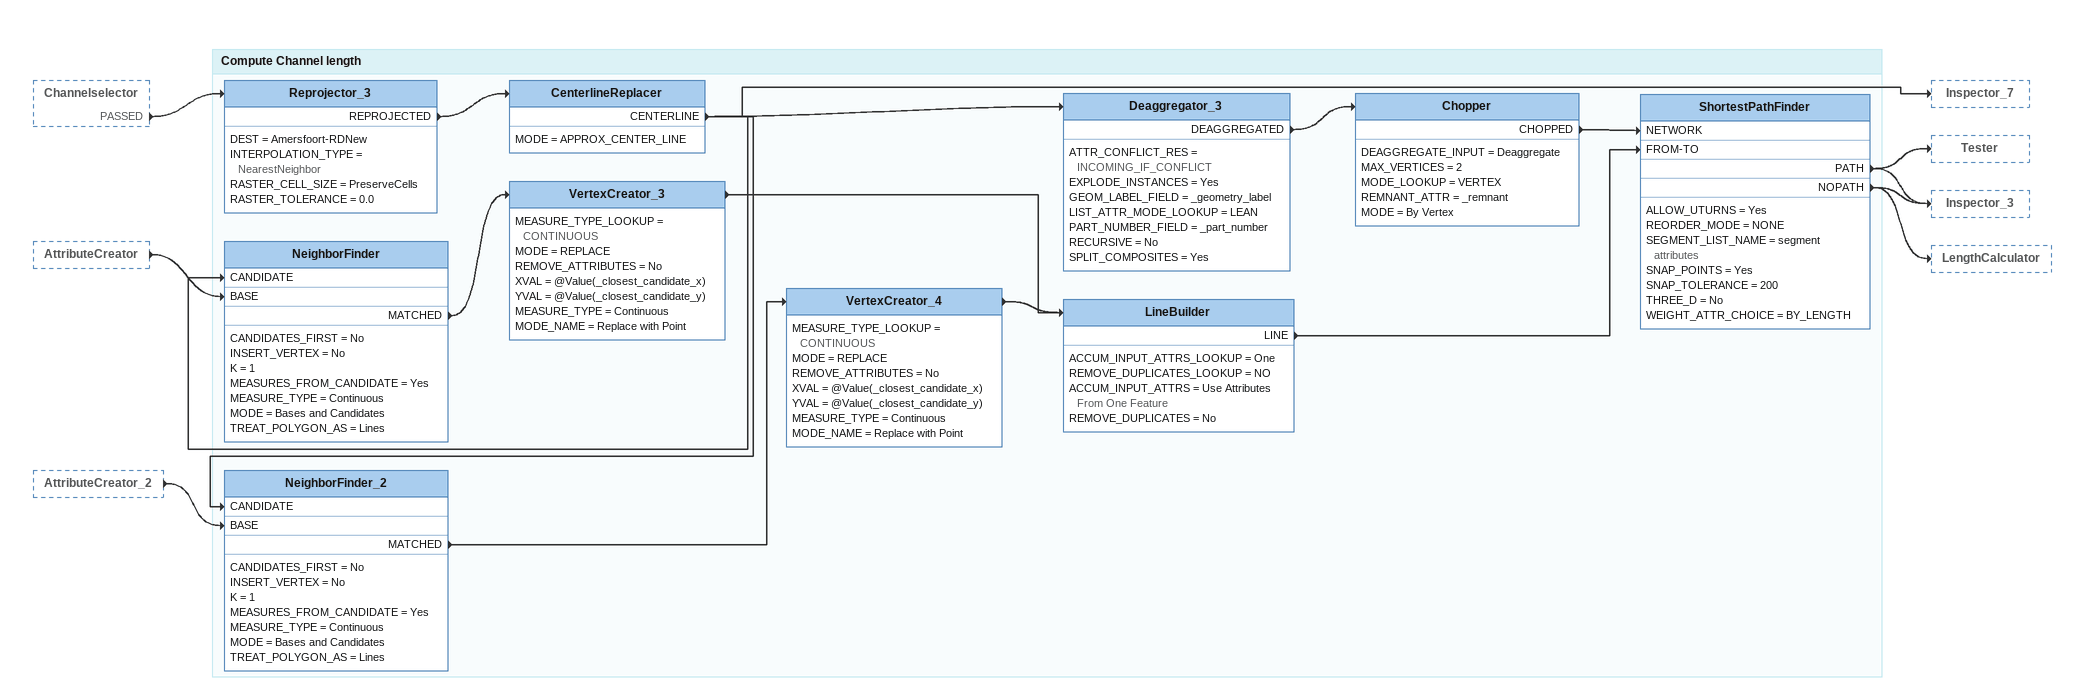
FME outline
Channelselector [outside]
    PASSED -> Reprojector_3
AttributeCreator [outside]
    -> NeighborFinder [BASE]
AttributeCreator_2 [outside]
    -> NeighborFinder_2 [BASE]

Bookmark: Compute Channel length
Reprojector_3
    DEST = Amersfoort-RDNew
    INTERPOLATION_TYPE = NearestNeighbor
    RASTER_CELL_SIZE = PreserveCells
    RASTER_TOLERANCE = 0.0
    REPROJECTED -> CenterlineReplacer
CenterlineReplacer
    MODE = APPROX_CENTER_LINE
    CENTERLINE -> Inspector_7
    CENTERLINE -> NeighborFinder [CANDIDATE]
    CENTERLINE -> NeighborFinder_2 [CANDIDATE]
    CENTERLINE -> Deaggregator_3
Deaggregator_3
    ATTR_CONFLICT_RES = INCOMING_IF_CONFLICT
    EXPLODE_INSTANCES = Yes
    GEOM_LABEL_FIELD = _geometry_label
    LIST_ATTR_MODE_LOOKUP = LEAN
    PART_NUMBER_FIELD = _part_number
    RECURSIVE = No
    SPLIT_COMPOSITES = Yes
    DEAGGREGATED -> Chopper
Chopper
    DEAGGREGATE_INPUT = Deaggregate
    MAX_VERTICES = 2
    MODE_LOOKUP = VERTEX
    REMNANT_ATTR = _remnant
    MODE = By Vertex
    CHOPPED -> ShortestPathFinder [NETWORK]
NeighborFinder
    CANDIDATES_FIRST = No
    INSERT_VERTEX = No
    K = 1
    MEASURES_FROM_CANDIDATE = Yes
    MEASURE_TYPE = Continuous
    MODE = Bases and Candidates
    TREAT_POLYGON_AS = Lines
    MATCHED -> VertexCreator_3
VertexCreator_3
    MEASURE_TYPE_LOOKUP = CONTINUOUS
    MODE = REPLACE
    REMOVE_ATTRIBUTES = No
    XVAL = @Value(_closest_candidate_x)
    YVAL = @Value(_closest_candidate_y)
    MEASURE_TYPE = Continuous
    MODE_NAME = Replace with Point
    -> LineBuilder
NeighborFinder_2
    CANDIDATES_FIRST = No
    INSERT_VERTEX = No
    K = 1
    MEASURES_FROM_CANDIDATE = Yes
    MEASURE_TYPE = Continuous
    MODE = Bases and Candidates
    TREAT_POLYGON_AS = Lines
    MATCHED -> VertexCreator_4
VertexCreator_4
    MEASURE_TYPE_LOOKUP = CONTINUOUS
    MODE = REPLACE
    REMOVE_ATTRIBUTES = No
    XVAL = @Value(_closest_candidate_x)
    YVAL = @Value(_closest_candidate_y)
    MEASURE_TYPE = Continuous
    MODE_NAME = Replace with Point
    -> LineBuilder
LineBuilder
    ACCUM_INPUT_ATTRS_LOOKUP = One
    REMOVE_DUPLICATES_LOOKUP = NO
    ACCUM_INPUT_ATTRS = Use Attributes From One Feature
    REMOVE_DUPLICATES = No
    LINE -> ShortestPathFinder [FROM-TO]
ShortestPathFinder
    ALLOW_UTURNS = Yes
    REORDER_MODE = NONE
    SEGMENT_LIST_NAME = segment attributes
    SNAP_POINTS = Yes
    SNAP_TOLERANCE = 200
    THREE_D = No
    WEIGHT_ATTR_CHOICE = BY_LENGTH
    PATH -> Tester
    PATH -> Inspector_3
    NOPATH -> LengthCalculator
    NOPATH -> Inspector_3
